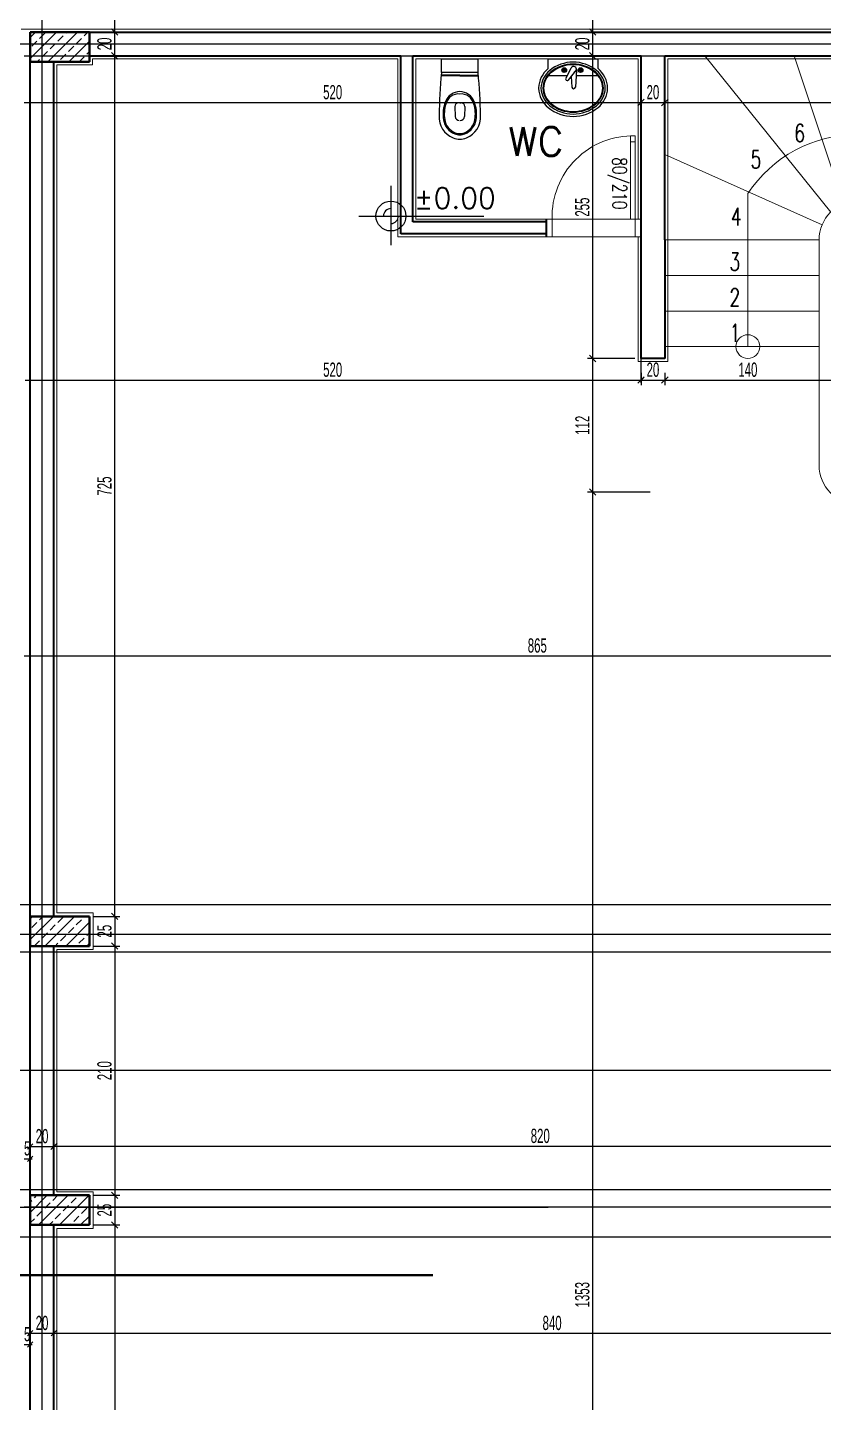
# Model space of a CAD drawing. Header units: inches. Extents: x -7543 to -822, y 102837 to 190349.
# Drawn here: x -834.8094 to -834.6752, y 102836.8968 to 102837.1285 of the extents above; entities that cross this region are included whole.
import ezdxf
from ezdxf.enums import TextEntityAlignment as Align

# ---------------------------------------------------------------- set-up
doc = ezdxf.new("R2010")
doc.units = ezdxf.units.IN
doc.header["$MEASUREMENT"] = 0
doc.linetypes.add('DASHDOTX2', pattern=[2, 1, -0.5, 0, -0.5])
doc.linetypes.add('DASHED', pattern=[19.049999999999997, 12.7, -6.35])
doc.layers.get('0').update_dxf_attribs({"lineweight": 25})
doc.layers.get('Defpoints').update_dxf_attribs({"lineweight": 25})
for name, color, linetype, lineweight in [('AKS', 1, 'Continuous', 25), ('ICOL', 55, 'Continuous', 25), ('KESİT', 7, 'Continuous', 40), ('KOLON', 2, 'Continuous', 40), ('SIVA', 150, 'Continuous', 15), ('TARAMA', 8, 'Continuous', 25), ('YAZI', 7, 'Continuous', 25)]:
    doc.layers.add(name, color=color, linetype=linetype, lineweight=lineweight)
for name, color, linetype, lineweight, true_color in [('DUVAR', 7, 'Continuous', 35, 0xfc4642), ('KAPI', 7, 'Continuous', 18, 0xffb360), ('MERDİVEN', 7, 'Continuous', 20, 0x16c244), ('TEFRİŞ', 7, 'Continuous', 25, 0x78462c)]:
    doc.layers.add(name, color=color, linetype=linetype, lineweight=lineweight, true_color=true_color)
doc.styles.add('OLCU', font='tromand.shx', dxfattribs={"width": 0.6, "height": 12})
doc.styles.add('st1', font='romandtw.shx', dxfattribs={"width": 0.7, "height": 40})
doc.styles.add('TXTX', font='TXTX')
doc.styles.add('ÖLÇÜ', font='simplex.shx')

# ---------------------------------------------------------------- blocks, each defined once
blk = doc.blocks.new('D')
at = {"layer": 'ICOL'}
for p, q in [((2.828427124746668, 2.828427124748032), (-2.82842712474303, -2.828427124744394)), ((0, 3.000000000002046), (0, -25))]:
    blk.add_line(p, q, dxfattribs=at)
blk = doc.blocks.new('E')
at = {"layer": 'ICOL'}
for p, q in [((0, -3.000000000002046), (0, 25)), ((-2.828427124746668, -2.828427124748032), (2.82842712474303, 2.828427124744394))]:
    blk.add_line(p, q, dxfattribs=at)
blk = doc.blocks.new('_Oblique')
at = {"color": 0, "linetype": 'ByBlock', "lineweight": -2}
blk.add_line((-0.5, -0.5), (0.5, 0.5), dxfattribs=at)

msp = doc.modelspace()

# ---------------------------------------------------------------- linework, layer by layer
at = {"layer": 'AKS', "linetype": 'DASHDOTX2', "ltscale": 10}
for p, q in [((-834.8069986402784, 102836.7393893207), (-834.8069986402784, 102837.2368060545)), ((-835.0643006486678, 102837.1256839999), (-834.6299986402781, 102837.1256839999)), ((-835.0643006486678, 102836.9806839998), (-834.4019986402782, 102836.9806839998)), ((-835.064476508104, 102836.9756839999), (-834.6349986402781, 102836.9756839999)), ((-835.0643006486678, 102836.9726839999), (-834.6349986402781, 102836.9726839999)), ((-834.6349986402786, 102836.9526839999), (-835.0643006486678, 102836.9526839999)), ((-835.0643006486678, 102836.9326839999), (-834.6349986402781, 102836.9326839999)), ((-835.0645895128837, 102836.9296839999), (-834.721645925948, 102836.9296839999)), ((-834.209450724752, 102836.9296839999), (-834.8099986402781, 102836.9296839999)), ((-835.0643006486678, 102836.9246839999), (-834.6349986402781, 102836.9246839999))]:
    msp.add_line(p, q, dxfattribs=at)
at = {"layer": 'Defpoints', "color": 3}
msp.add_line((-834.8099986402784, 102837.1236839999), (-834.6399986402785, 102837.1236839999), dxfattribs=at)
at = {"layer": 'DUVAR'}
for p, q in [((-834.7989986402786, 102837.1276839999), (-834.6399986402785, 102837.1276839999)), ((-834.7989986402786, 102837.1236839999), (-834.7464982022009, 102837.1236839999)), ((-834.7464982022009, 102837.0936839653), (-834.7464982022009, 102837.1236839999)), ((-834.7444982022009, 102837.0956839653), (-834.7444982022009, 102837.1236839999)), ((-834.7444982022009, 102837.1236839999), (-834.7059986363503, 102837.1236839999)), ((-834.7059986363503, 102837.0726839999), (-834.7059986363503, 102837.1236839999)), ((-834.7019986363503, 102837.0926839999), (-834.7019986363503, 102837.1236839999)), ((-834.7019986363503, 102837.1236839999), (-834.6399986402786, 102837.1236839999)), ((-834.7019986363503, 102837.0926839999), (-834.7019986363503, 102837.1236839999)), ((-834.8089986402786, 102836.9786841785), (-834.8089986402786, 102837.1226841785)), ((-834.8049986402785, 102836.9786841785), (-834.8049986402785, 102837.1226843571)), ((-834.7219977680519, 102837.0956839653), (-834.7444982022009, 102837.0956839653)), ((-834.7219986363502, 102837.0961839653), (-834.7219985768955, 102837.0931839653)), ((-834.7219977680519, 102837.0961839653), (-834.7219977680519, 102837.0931839653)), ((-834.7219977680519, 102837.0936839653), (-834.7464982022009, 102837.0936839653)), ((-834.7019986363503, 102837.0926839999), (-834.7019986363503, 102837.0726839999)), ((-834.7019986363503, 102837.0726839999), (-834.7059986363503, 102837.0726839999)), ((-834.8089986402786, 102836.9316841785), (-834.8089986402786, 102836.9736841785)), ((-834.8049986402785, 102836.9316841785), (-834.8049986402785, 102836.9736841785)), ((-834.8089986402786, 102836.7826841785), (-834.8089986402786, 102836.9266841785)), ((-834.8049986402785, 102836.7826841785), (-834.8049986402785, 102836.9266841785))]:
    msp.add_line(p, q, dxfattribs=at)
at = {"layer": 'ICOL'}
for p, q in [((-834.7947361641085, 102837.1276839999), (-834.7947361641085, 102837.1506847762)), ((-834.714169853963, 102837.1506847762), (-834.714169853963, 102837.1276839999)), ((-834.7947361641085, 102837.1236839999), (-834.7947361641085, 102837.1276839999)), ((-834.714169853963, 102837.1276839999), (-834.714169853963, 102837.1236839999)), ((-834.7947361641085, 102836.9786839999), (-834.7947361641085, 102837.1236839999)), ((-834.714169853963, 102837.1236839999), (-834.714169853963, 102837.0726839999)), ((-834.8099986402786, 102837.1158132017), (-834.7059986363503, 102837.1158132017)), ((-834.7059986363503, 102837.1158132017), (-834.7019986363503, 102837.1158132017)), ((-834.7019986363503, 102837.1158132017), (-834.6369986402785, 102837.1158132017)), ((-834.7481716824648, 102837.1017833206), (-834.7481716824648, 102837.0917797042)), ((-834.7535969832032, 102837.0966893913), (-834.7325322784503, 102837.0966893913)), ((-834.714169853963, 102837.0726839999), (-834.714169853963, 102837.0501840018)), ((-834.8098426402785, 102837.0690546899), (-834.7061546363502, 102837.0690546899)), ((-834.7059986363503, 102837.0690546899), (-834.7019986363503, 102837.0690546899)), ((-834.7019986363503, 102837.0690546899), (-834.6739986363502, 102837.0690546899)), ((-834.714169853963, 102837.0501840018), (-834.714169853963, 102836.7796839999)), ((-834.8099986402785, 102837.0225806511), (-834.6369986402785, 102837.0225806511)), ((-834.7947361641085, 102836.9786839999), (-834.7947361641085, 102836.9736839999)), ((-834.7947361641085, 102836.9736839999), (-834.7947361641085, 102836.9316839999)), ((-834.8099986402785, 102836.9378458129), (-834.8089986402786, 102836.9378458129)), ((-834.8088426402785, 102836.9399024541), (-834.8051546402785, 102836.9399024541)), ((-834.8088426402785, 102836.9378458129), (-834.8086866402786, 102836.9378458129)), ((-834.8049986402785, 102836.939948829), (-834.6409986402786, 102836.939948829)), ((-834.7947361641085, 102836.9316839999), (-834.7947361641085, 102836.9266839999)), ((-834.7947361641085, 102836.9266839999), (-834.7947361641085, 102836.7826839999)), ((-834.8088426402785, 102836.9084325916), (-834.8051546402785, 102836.9084325916)), ((-834.8048426402786, 102836.9084325916), (-834.6371546402785, 102836.9084325916)), ((-834.8099986402785, 102836.9065430788), (-834.8089986402786, 102836.9065430788)), ((-834.8088426402785, 102836.9065430788), (-834.8086866402786, 102836.9065430788))]:
    msp.add_line(p, q, dxfattribs=at)
at = {"layer": 'ICOL', "color": 53}
for p, q in [((-834.7906119899562, 102837.1276839999), (-834.7955761641084, 102837.1276839999)), ((-834.7906119899562, 102837.1276839999), (-834.7955761641084, 102837.1276839999)), ((-834.7113949607289, 102837.1276839999), (-834.715009853963, 102837.1276839999)), ((-834.7113949607289, 102837.1276839999), (-834.715009853963, 102837.1276839999)), ((-834.7907409043473, 102837.1236839999), (-834.7955761641084, 102837.1236839999)), ((-834.7907409043473, 102837.1236839999), (-834.7955761641084, 102837.1236839999)), ((-834.7114592451169, 102837.1236839999), (-834.715009853963, 102837.1236839999)), ((-834.7114592451169, 102837.1236839999), (-834.715009853963, 102837.1236839999)), ((-834.7059986363503, 102837.1178846881), (-834.7059986363503, 102837.1166532017)), ((-834.7059986363503, 102837.1178846881), (-834.7059986363503, 102837.1166532017)), ((-834.7019986363503, 102837.1180123848), (-834.7019986363503, 102837.1166532017)), ((-834.7019986363503, 102837.1180123848), (-834.7019986363503, 102837.1166532017)), ((-834.7070737365182, 102837.0726839999), (-834.715009853963, 102837.0726839999)), ((-834.7070737365182, 102837.0726839999), (-834.715009853963, 102837.0726839999)), ((-834.7059986363503, 102837.0702839999), (-834.7059986363503, 102837.0682146899)), ((-834.7019986363503, 102837.0702839999), (-834.7019986363503, 102837.0682146899)), ((-834.7019986363503, 102837.0702839999), (-834.7019986363503, 102837.0682146899)), ((-834.7044647533007, 102837.0501840018), (-834.715009853963, 102837.0501840018)), ((-834.7044647533007, 102837.0501840018), (-834.715009853963, 102837.0501840018)), ((-834.7983474021935, 102836.9786839999), (-834.7938961641084, 102836.9786839999)), ((-834.7983474021935, 102836.9786839999), (-834.7938961641084, 102836.9786839999)), ((-834.7983474021935, 102836.9736839999), (-834.7938961641084, 102836.9736839999)), ((-834.7983474021935, 102836.9736839999), (-834.7938961641084, 102836.9736839999)), ((-834.8049986402785, 102836.9347053016), (-834.8049986402785, 102836.940788829)), ((-834.7983474021935, 102836.9316839999), (-834.7938961641084, 102836.9316839999)), ((-834.7983474021935, 102836.9316839999), (-834.7938961641084, 102836.9316839999)), ((-834.7983474021935, 102836.9266839999), (-834.7938961641084, 102836.9266839999)), ((-834.7983474021935, 102836.9266839999), (-834.7938961641084, 102836.9266839999))]:
    msp.add_line(p, q, dxfattribs=at)
at = {"layer": 'ICOL'}
msp.add_circle((-834.7481716824648, 102837.0966893913), 0.00252, dxfattribs=at)
for radius, start, end in [(0.001260000000003493, 90, 180), (0.001259999999997672, 270, 0)]:
    msp.add_arc((-834.7481716824648, 102837.0966893913), radius, start, end, dxfattribs=at)
at = {"layer": 'KAPI'}
for p, q in [((-834.7069986363502, 102837.1101839653), (-834.7077986363503, 102837.1101839653)), ((-834.7077986363503, 102837.1101839653), (-834.7077986363503, 102837.0961839653)), ((-834.7069986363502, 102837.0961839653), (-834.7069986363502, 102837.1101839653)), ((-834.7069986363502, 102837.1091839653), (-834.7077986363503, 102837.1091839653)), ((-834.7219986363502, 102837.0961839653), (-834.7209986363503, 102837.0961839653)), ((-834.7209986363503, 102837.0961839653), (-834.7209986363503, 102837.0931839653)), ((-834.7209986363503, 102837.0961839653), (-834.7077986363503, 102837.0961839653)), ((-834.7077986363503, 102837.0961839653), (-834.7059986363503, 102837.0961839653)), ((-834.7069986363502, 102837.0931839653), (-834.7069986363502, 102837.0961839653)), ((-834.7219986363502, 102837.0931839653), (-834.7209986363503, 102837.0931839653)), ((-834.7209986363503, 102837.0931839653), (-834.7069986363502, 102837.0931839653)), ((-834.7069986363502, 102837.0931839653), (-834.7059986363503, 102837.0931839653))]:
    msp.add_line(p, q, dxfattribs=at)
msp.add_arc((-834.7073986363503, 102837.0965839653), 0.01360588108135887, 88.31531568196584, 181.6846843657614, dxfattribs=at)
at = {"layer": 'KESİT', "linetype": 'DASHED'}
msp.add_line((-834.8535310577649, 102836.9182300089), (-834.7410911085211, 102836.9182300089), dxfattribs=at)
at = {"layer": 'KOLON'}
for p, q in [((-834.7989986402786, 102837.1276841785), (-834.8089986402786, 102837.1276841785)), ((-834.8089986402786, 102837.1276841785), (-834.8089986402786, 102837.1226841785)), ((-834.7989986402786, 102837.1276839999), (-834.8089986402786, 102837.1276839999)), ((-834.8089986402786, 102837.1276839999), (-834.8089986402786, 102837.1226839999)), ((-834.7989986402786, 102837.1226841785), (-834.7989986402786, 102837.1276841785)), ((-834.7989986402786, 102837.1226839999), (-834.7989986402786, 102837.1276839999)), ((-834.8089986402786, 102837.1226841785), (-834.7989986402786, 102837.1226841785)), ((-834.8089986402786, 102837.1226839999), (-834.7989986402786, 102837.1226839999)), ((-834.7989986402786, 102836.9786839999), (-834.8089986402786, 102836.9786839999)), ((-834.8089986402786, 102836.9786839999), (-834.8089986402786, 102836.9736839999)), ((-834.7989986402786, 102836.9736839999), (-834.7989986402786, 102836.9786839999)), ((-834.8089986402786, 102836.9736839999), (-834.7989986402786, 102836.9736839999)), ((-834.7989986402786, 102836.9316839999), (-834.8089986402786, 102836.9316839999)), ((-834.8089986402786, 102836.9316839999), (-834.8089986402786, 102836.9266839999)), ((-834.7989986402786, 102836.9266839999), (-834.7989986402786, 102836.9316839999)), ((-834.8089986402786, 102836.9266839999), (-834.7989986402786, 102836.9266839999))]:
    msp.add_line(p, q, dxfattribs=at)
at = {"layer": 'MERDİVEN'}
for p, q in [((-834.6740223465669, 102837.0973515515), (-834.6952311070232, 102837.1236839999)), ((-834.6718553573525, 102837.0987417098), (-834.6802135284428, 102837.1236839999)), ((-834.6754851511968, 102837.0952161211), (-834.7019986363503, 102837.1070820052)), ((-834.6879986363502, 102837.0746839998), (-834.6879986363502, 102837.1004874319)), ((-834.6759986363502, 102837.0926839999), (-834.7019986363503, 102837.0926839999)), ((-834.6759986363502, 102837.0546839999), (-834.6759986363502, 102837.0926839999)), ((-834.6759986363502, 102837.0866839998), (-834.7019986363503, 102837.0866839998)), ((-834.6759986363502, 102837.0806839999), (-834.7019986363503, 102837.0806839999)), ((-834.6759986363502, 102837.0746839998), (-834.7019986363503, 102837.0746839998))]:
    msp.add_line(p, q, dxfattribs=at)
msp.add_circle((-834.6879986363502, 102837.0746839998), 0.002, dxfattribs=at)
for centre, radius, start, end in [((-834.6694986383144, 102837.0882562905), 0.02217770836933027, 33.47039912635415, 146.5296008736458), ((-834.6694986383144, 102837.0926839999), 0.006499998035860125, 0, 180), ((-834.6694986383144, 102837.0546839999), 0.006499998035858153, 180, 0)]:
    msp.add_arc(centre, radius, start, end, dxfattribs=at)
at = {"layer": 'SIVA'}
for p, q in [((-834.6394986402786, 102837.1281839999), (-834.8104986402786, 102837.1281839999)), ((-834.7984986402785, 102837.1231839999), (-834.746998202201, 102837.1231839999)), ((-834.7984986402785, 102837.1231839999), (-834.7984986402785, 102837.1221839999)), ((-834.746998202201, 102837.1231839999), (-834.746998202201, 102837.0931839653)), ((-834.7439982022009, 102837.0961839653), (-834.7439982022009, 102837.1231839999)), ((-834.7439982022009, 102837.1231839999), (-834.7064986363503, 102837.1231839999)), ((-834.7064986363503, 102837.1231839999), (-834.7064986363503, 102837.0961839653)), ((-834.7014986363503, 102837.0926839999), (-834.7014986363503, 102837.1231839999)), ((-834.7014986363503, 102837.1231839999), (-834.6404986402786, 102837.1231839999)), ((-834.8044986402786, 102836.9792839999), (-834.8044986402786, 102837.1221839999)), ((-834.8044986402786, 102837.1221839999), (-834.7984986402785, 102837.1221839999)), ((-834.7219977680519, 102837.0961839653), (-834.7439982022009, 102837.0961839653)), ((-834.746998202201, 102837.0931839653), (-834.7219977680519, 102837.0931839653)), ((-834.7064986363503, 102837.0931839653), (-834.7064986363503, 102837.0721839999)), ((-834.7014986363503, 102837.0721839999), (-834.7014986363503, 102837.0926839999)), ((-834.7064986363503, 102837.0721839999), (-834.7014986363503, 102837.0721839999)), ((-834.7983986402785, 102836.9792839999), (-834.8044986402786, 102836.9792839999)), ((-834.7983986402785, 102836.9730839999), (-834.7983986402785, 102836.9792839999)), ((-834.8044986402786, 102836.9730839999), (-834.7983986402785, 102836.9730839999)), ((-834.8044986402786, 102836.9322839998), (-834.8044986402786, 102836.9730839999)), ((-834.7983986402785, 102836.9322839998), (-834.8044986402786, 102836.9322839998)), ((-834.7983986402785, 102836.9260839999), (-834.7983986402785, 102836.9322839998)), ((-834.8044986402786, 102836.9260839999), (-834.7983986402785, 102836.9260839999)), ((-834.8044986402786, 102836.7832839999), (-834.8044986402786, 102836.9260839999))]:
    msp.add_line(p, q, dxfattribs=at)
at = {"layer": 'TARAMA'}
for p, q in [((-834.8089986402786, 102837.1267856806), (-834.8081003210066, 102837.1276839999)), ((-834.8089986402786, 102837.1232501467), (-834.8045647871006, 102837.1276839999)), ((-834.8087317207845, 102837.1252848331), (-834.807847837308, 102837.1261687166)), ((-834.8074058955698, 102837.1266106583), (-834.8065220120934, 102837.1274945418)), ((-834.806029074568, 102837.1226841785), (-834.8010292531947, 102837.1276839999)), ((-834.8056381286169, 102837.1248428914), (-834.8047542451404, 102837.1257267749)), ((-834.8043123034022, 102837.1261687166), (-834.8034284199257, 102837.1270526001)), ((-834.8029864781874, 102837.1274945418), (-834.8027970201506, 102837.1276839999)), ((-834.802493540662, 102837.1226841785), (-834.7989986402786, 102837.1261790789)), ((-834.8012187112345, 102837.1257267749), (-834.800334827758, 102837.1266106583)), ((-834.7998928860197, 102837.1270526001), (-834.7992614862446, 102837.1276839999)), ((-834.8069639538317, 102837.1235170662), (-834.8060800703552, 102837.1244009497)), ((-834.8038703616639, 102837.1230751244), (-834.8029864781874, 102837.1239590079)), ((-834.8025445364492, 102837.1244009497), (-834.8016606529727, 102837.1252848331)), ((-834.800725773712, 102837.1226841785), (-834.7998928860197, 102837.1235170662)), ((-834.7994509442815, 102837.1239590079), (-834.7989986402786, 102837.1244113119)), ((-834.8077968415239, 102837.1226841785), (-834.8074058955698, 102837.1230751244)), ((-834.8089986402786, 102836.9782932565), (-834.8086078969576, 102836.9786839999)), ((-834.8089986402786, 102836.9747577226), (-834.8050723630516, 102836.9786839999)), ((-834.8087317207845, 102836.9767924091), (-834.807847837308, 102836.9776762926)), ((-834.8074058955698, 102836.9781182343), (-834.8068401300076, 102836.9786839999)), ((-834.8065368291457, 102836.9736839999), (-834.8015368291457, 102836.9786839999)), ((-834.8056381286169, 102836.9763504673), (-834.8047542451404, 102836.9772343508)), ((-834.8043123034022, 102836.9776762926), (-834.8034284199257, 102836.978560176)), ((-834.8030012952397, 102836.9736839999), (-834.7989986402786, 102836.9776866548)), ((-834.8012187112345, 102836.9772343508), (-834.800334827758, 102836.9781182343)), ((-834.7998928860197, 102836.978560176), (-834.7997690621958, 102836.9786839999)), ((-834.8069639538317, 102836.9750246421), (-834.8060800703552, 102836.9759085256)), ((-834.8038703616639, 102836.9745827004), (-834.8029864781874, 102836.9754665839)), ((-834.8025445364492, 102836.9759085256), (-834.8016606529727, 102836.9767924091)), ((-834.8007767694962, 102836.9741407587), (-834.7998928860197, 102836.9750246421)), ((-834.7994509442815, 102836.9754665839), (-834.7989986402786, 102836.9759188879)), ((-834.8082897790463, 102836.9736988169), (-834.8074058955698, 102836.9745827004)), ((-834.8047690621956, 102836.9736839999), (-834.8043123034022, 102836.9741407587)), ((-834.8012335282898, 102836.9736839999), (-834.8012187112345, 102836.9736988169)), ((-834.7994657613339, 102836.9736839999), (-834.7989986402786, 102836.9741511209)), ((-834.8089986402786, 102836.9287957818), (-834.8061104222743, 102836.9316839999)), ((-834.8082897790463, 102836.93127241), (-834.8078781892302, 102836.9316839999)), ((-834.8075748883683, 102836.9266839999), (-834.8025748883683, 102836.9316839999)), ((-834.8051961868787, 102836.9308304683), (-834.8043426553243, 102836.9316839999)), ((-834.8040393544625, 102836.9266839999), (-834.7990393544624, 102836.9316839999)), ((-834.802102594711, 102836.9303885266), (-834.8012187112345, 102836.93127241)), ((-834.8089986402786, 102836.9305635488), (-834.8087317207845, 102836.9308304683)), ((-834.807847837308, 102836.9281788179), (-834.8069639538315, 102836.9290627014)), ((-834.8065220120934, 102836.9295046431), (-834.8056381286169, 102836.9303885266)), ((-834.8047542451404, 102836.9277368761), (-834.8038703616639, 102836.9286207596)), ((-834.8034284199257, 102836.9290627014), (-834.8025445364492, 102836.9299465848)), ((-834.800334827758, 102836.9286207596), (-834.7994509442815, 102836.9295046431)), ((-834.7990090025432, 102836.9299465848), (-834.7989986402786, 102836.9299569471)), ((-834.8089986402786, 102836.9270280149), (-834.8082897790463, 102836.9277368761)), ((-834.8058071214184, 102836.9266839999), (-834.8051961868787, 102836.9272949344)), ((-834.8022715875125, 102836.9266839999), (-834.802102594711, 102836.9268529926)), ((-834.8016606529727, 102836.9272949344), (-834.8007767694962, 102836.9281788179)), ((-834.8005038205565, 102836.9266839999), (-834.7989986402786, 102836.9281891801))]:
    msp.add_line(p, q, dxfattribs=at)
at = {"layer": 'TEFRİŞ'}
for p, q in [((-834.7396601858474, 102837.1231839999), (-834.7334601858473, 102837.1231839999)), ((-834.7396601858471, 102837.1208467055), (-834.7396601858474, 102837.1231839999)), ((-834.7334601858472, 102837.1208467055), (-834.7334601858473, 102837.1231839999)), ((-834.7216577027956, 102837.1231839999), (-834.7132582444319, 102837.1231839999)), ((-834.7216577027955, 102837.1215239272), (-834.7216577027956, 102837.1231839999)), ((-834.7132582444319, 102837.1215239272), (-834.7132582444319, 102837.1231839999)), ((-834.7334601858472, 102837.1208467055), (-834.7396601858471, 102837.1208467055)), ((-834.7178463276193, 102837.1215323298), (-834.71874886085, 102837.1198094744)), ((-834.7168944405925, 102837.1213641389), (-834.718320967437, 102837.1195479123)), ((-834.7168907618704, 102837.1212868857), (-834.717080266484, 102837.1184146856)), ((-834.7365601858471, 102837.1204467055), (-834.7396601858471, 102837.1204467055)), ((-834.7365601858471, 102837.1202867055), (-834.7396601858471, 102837.1202867055)), ((-834.7365601858471, 102837.1204467055), (-834.7334601858471, 102837.1204467055)), ((-834.7365601858471, 102837.1202867055), (-834.7334601858471, 102837.1202867055)), ((-834.718500335588, 102837.120283887), (-834.7217071745221, 102837.120283887)), ((-834.7177944508253, 102837.1202174507), (-834.717674266484, 102837.1184146856)), ((-834.7132087727053, 102837.120283887), (-834.7169569386298, 102837.120283887)), ((-834.7373917897064, 102837.115159821), (-834.737341223683, 102837.1134630634)), ((-834.7365601858467, 102837.115777694), (-834.736792055969, 102837.115777694)), ((-834.7365601858467, 102837.115777694), (-834.7363283157244, 102837.115777694)), ((-834.7357285819869, 102837.115159821), (-834.7357791480101, 102837.1134630634))]:
    msp.add_line(p, q, dxfattribs=at)
for centre, radius in [((-834.7189592373227, 102837.1212793653), 0.000396), ((-834.7189543476201, 102837.1212793653), 0.0001231531351216254), ((-834.716208227954, 102837.1212793653), 0.000396), ((-834.7162033576345, 102837.1212832834), 0.0001231531351216254)]:
    msp.add_circle(centre, radius, dxfattribs=at)
for centre, radius, start, end in [((-834.6400707939046, 102837.1117939152), 0.1000000000000007, 174.8060224223766, 178.9681825401925), ((-834.8330495777882, 102837.1117939151), 0.100000000000001, 1.031817459807476, 5.193977577623374), ((-834.7188766238137, 102837.1181022984), 0.004409302000000196, 129.1040001214614, 177.7880000505583), ((-834.7188766238137, 102837.1181022984), 0.004009302000000195, 129.1040001214614, 177.7880000505583), ((-834.7188766238137, 102837.1181022984), 0.004009302000000195, 129.1040001214614, 177.7880000505583), ((-834.7188766238137, 102837.1181022984), 0.003692501999999998, 129.0919999327343, 177.7880000505583), ((-834.7188766238137, 102837.1181022984), 0.003573702000000159, 129.0879999532143, 177.7149999711971), ((-834.7174579736137, 102837.116379936), 0.006240643199999934, 90, 129.2370000193347), ((-834.7174579736137, 102837.116379936), 0.005923843199999931, 90, 129.2370000193347), ((-834.7174579736137, 102837.116379936), 0.005805043200000025, 90, 129.2370000193347), ((-834.7191546031356, 102837.1211670216), 0.0002276512857357263, 59.44757169635704, 150.4297510106238), ((-834.7191546031356, 102837.121391709), 0.0002276512857288755, 209.5702489893762, 300.552428303643), ((-834.7188420039157, 102837.1214773653), 0.0002276512858432555, 119.5702491637003, 210.1375237861861), ((-834.7188420039158, 102837.1210813653), 0.0002276512857533367, 149.8624762138139, 240.4297508362997), ((-834.7190666913245, 102837.1214773653), 0.0002276512857726221, 330.9566692286438, 60.42975083629976), ((-834.7190666913244, 102837.1210813653), 0.0002276512857288755, 299.5702491637002, 29.04333077135618), ((-834.7187586031357, 102837.1211670216), 0.0002276512857511511, 29.57024898937614, 118.625399591624), ((-834.7187586031357, 102837.121391709), 0.0002276512857418904, 241.374600408376, 330.4297510106239), ((-834.7173772768367, 102837.1213814842), 0.000495000000000001, 284.1124586443228, 163.6036056822805), ((-834.7174579736137, 102837.116379936), 0.006240643199999806, 50.76299998066528, 90), ((-834.7174579736137, 102837.116379936), 0.005923843200000094, 50.76299998066528, 90), ((-834.7174579736137, 102837.116379936), 0.005805043200000022, 50.76299998066528, 90), ((-834.716399082736, 102837.1211670216), 0.0002276512857288755, 61.37460040837602, 150.4297510106238), ((-834.716399082736, 102837.121391709), 0.0002276512857541603, 209.5702489893762, 298.625399591624), ((-834.7160909945471, 102837.1214773653), 0.0002276512857726221, 119.5702491637003, 209.0433307713562), ((-834.7160909945471, 102837.1210813653), 0.0002276512857162366, 150.9566692286438, 240.4297508362997), ((-834.7163156819558, 102837.1214773653), 0.0002276512858558945, 329.8624762138139, 60.42975083629976), ((-834.7163156819558, 102837.1210813653), 0.0002276512857533367, 299.5702491637002, 30.13752378618609), ((-834.7160030827359, 102837.1211670216), 0.0002276512857357263, 29.57024898937614, 120.552428303643), ((-834.7160030827359, 102837.121391709), 0.0002276512857288755, 239.447571696357, 330.4297510106239), ((-834.7160393234137, 102837.1181022984), 0.003573702000000087, 2.285000028802902, 50.91200004678569), ((-834.7160393234137, 102837.1181022984), 0.003692502000000143, 2.211999949441666, 50.90800006726572), ((-834.7160393234137, 102837.1181022984), 0.004009302000000322, 2.211999949441666, 50.89599987853862), ((-834.7160393234137, 102837.1181022984), 0.004009302000000322, 2.211999949441666, 50.89599987853862), ((-834.7160393234137, 102837.1181022984), 0.004409302000000322, 2.211999949441666, 50.89599987853862), ((-834.7184464982855, 102837.1198233342), 0.0003026800512815798, 182.6244994912368, 294.502387392116), ((-834.7365601858467, 102837.1150467055), 0.002600000000000704, 90.00000000651376, 159.4200883354774), ((-834.7367780173917, 102837.1150575163), 0.002200000000000397, 84.31758543884297, 166.8067442497109), ((-834.7365601858467, 102837.1150467055), 0.0026, 20.57991166465998, 90.00000000651376), ((-834.7363423543017, 102837.1150575163), 0.002199999999999919, 13.1932557503188, 95.68241457081486), ((-834.7188766238137, 102837.1183872798), 0.004409302000000044, 182.2119999494416, 230.8959998785386), ((-834.7188766238137, 102837.1183872798), 0.004009302000000044, 182.2119999494416, 230.8959998785386), ((-834.7188766238137, 102837.1183872798), 0.003692502000000143, 182.2119999494416, 230.9080000672657), ((-834.7188766238137, 102837.1183872798), 0.003573702000000365, 182.2850000288029, 230.9120000467857), ((-834.717377266484, 102837.1184146856), 0.0002970000000000001, 180, 0), ((-834.7160393234137, 102837.1183872798), 0.003573702000000159, 309.0879999532143, 357.7149999711971), ((-834.7160393234137, 102837.1183872798), 0.003692501999999998, 309.0919999327343, 357.7880000505583), ((-834.7160393234137, 102837.1183872798), 0.004009302000000195, 309.1040001214614, 357.7880000505583), ((-834.7160393234137, 102837.1183872798), 0.004009302000000195, 309.1040001214614, 357.7880000505583), ((-834.7160393234137, 102837.1183872798), 0.004409302000000196, 309.1040001214614, 357.7880000505583), ((-834.7333771641987, 102837.1138515598), 0.006000000000000269, 159.4200883354774, 189.1280786883051), ((-834.7333771641987, 102837.1138515598), 0.005800000000000227, 162.872687894978, 189.1280786883051), ((-834.736792055969, 102837.115177694), 0.0006000000000001178, 90.00000000651376, 181.7069985589078), ((-834.7363283157243, 102837.115177694), 0.0006000000000000001, 358.2930014410923, 90.00000000651376), ((-834.7397432074944, 102837.1138515598), 0.00580000000000038, 350.8719213117155, 17.1273121050987), ((-834.7397432074944, 102837.1138515598), 0.005999999999999987, 350.8719213117155, 20.57991166465998), ((-834.7174579736137, 102837.1201096224), 0.006640663000000026, 230.7629999806653, 270), ((-834.7174579736137, 102837.1201096224), 0.006240663000000026, 230.7629999806653, 270), ((-834.7174579736137, 102837.1201096224), 0.005923862999999955, 230.7629999806653, 270), ((-834.7174579736137, 102837.1201096224), 0.005805062999999882, 230.7629999806653, 270), ((-834.7174579736137, 102837.1201096224), 0.005805043200000025, 270, 309.2370000193347), ((-834.7174579736137, 102837.1201096224), 0.005923843199999931, 270, 309.2370000193347), ((-834.7174579736137, 102837.1201096224), 0.006240643200000211, 270, 309.2370000193347), ((-834.7174579736137, 102837.1201096224), 0.006240643200000211, 270, 309.2370000193347), ((-834.7174579736137, 102837.1201096224), 0.006640643200000212, 270, 309.2370000193347), ((-834.7362601858465, 102837.1133883253), 0.003800000000000321, 176.8871025153431, 247.9756871918327), ((-834.7362601858465, 102837.1133883253), 0.003080000000000259, 189.1280786883051, 247.9756871918327), ((-834.7362601858465, 102837.1133883253), 0.002880000000000237, 189.1280786883051, 247.9756871918327), ((-834.7366415343225, 102837.1134839152), 0.0007000000000000001, 181.7069985589078, 270.0000000065137), ((-834.7364788373706, 102837.1134839152), 0.0007000000000007363, 270.0000000065137, 358.2930014410923), ((-834.7368601858466, 102837.1133883253), 0.002880000000000015, 292.0243128190835, 350.8719213117155), ((-834.7368601858466, 102837.1133883253), 0.003080000000000055, 292.0243128190835, 350.8719213117155), ((-834.7368601858466, 102837.1133883253), 0.003800000000000387, 292.0243128190835, 3.112897484656834), ((-834.7365601858464, 102837.1126467055), 0.003, 247.9756871918327, 270.0000000065137), ((-834.7365601858464, 102837.1126467055), 0.002279999999998836, 247.9756871918327, 270.0000000065137), ((-834.7365601858464, 102837.1126467055), 0.002079999999998836, 247.9756871918327, 270.0000000065137), ((-834.7365601858464, 102837.1126467055), 0.002079999999999601, 270.0000000065137, 292.0243128190835), ((-834.7365601858464, 102837.1126467055), 0.002280000000000032, 270.0000000065137, 292.0243128190835), ((-834.7365601858464, 102837.1126467055), 0.002999999999999686, 270.0000000065137, 292.0243128190835)]:
    msp.add_arc(centre, radius, start, end, dxfattribs=at)

# ---------------------------------------------------------------- block references
at = {"layer": 'ICOL'}
for name, p, xscale, yscale, zscale, rotation in [('_Oblique', (-834.7947361641085, 102837.1276839999), 0.001080000001820736, 0.001080000001820736, 0.001080000001820736, 270), ('_Oblique', (-834.7947361641085, 102837.1276839999), 0.001080000001820736, 0.001080000001820736, 0.001080000001820736, 90), ('_Oblique', (-834.714169853963, 102837.1276839999), 0.001080000001820736, 0.001080000001820736, 0.001080000001820736, 90), ('_Oblique', (-834.714169853963, 102837.1276839999), 0.001080000001820736, 0.001080000001820736, 0.001080000001820736, 270), ('_Oblique', (-834.7947361641085, 102837.1236839999), 0.001080000001820736, 0.001080000001820736, 0.001080000001820736, 270), ('_Oblique', (-834.7947361641085, 102837.1236839999), 0.001080000001820736, 0.001080000001820736, 0.001080000001820736, 90), ('_Oblique', (-834.714169853963, 102837.1236839999), 0.001080000001820736, 0.001080000001820736, 0.001080000001820736, 90), ('_Oblique', (-834.714169853963, 102837.1236839999), 0.001080000001820736, 0.001080000001820736, 0.001080000001820736, 270), ('_Oblique', (-834.7059986363503, 102837.1158132017), 0.001080000000001746, 0.001080000000001746, 0.001080000000001746, 180), ('_Oblique', (-834.7019986363503, 102837.1158132017), 0.001080000000001746, 0.001080000000001746, 0.001080000000001746, 180), ('_Oblique', (-834.714169853963, 102837.0726839999), 0.001080000001820736, 0.001080000001820736, 0.001080000001820736, 90), ('_Oblique', (-834.714169853963, 102837.0726839999), 0.001080000001820736, 0.001080000001820736, 0.001080000001820736, 270), ('_Oblique', (-834.7059986363503, 102837.0690546899), 0.001080000000001746, 0.001080000000001746, 0.001080000000001746, 180), ('_Oblique', (-834.7019986363503, 102837.0690546899), 0.001080000000001746, 0.001080000000001746, 0.001080000000001746, 180), ('_Oblique', (-834.714169853963, 102837.0501840018), 0.001080000001820736, 0.001080000001820736, 0.001080000001820736, 90), ('_Oblique', (-834.714169853963, 102837.0501840018), 0.001080000001820736, 0.001080000001820736, 0.001080000001820736, 270), ('_Oblique', (-834.7947361641085, 102836.9786839999), 0.001080000001820736, 0.001080000001820736, 0.001080000001820736, 270), ('_Oblique', (-834.7947361641085, 102836.9786839999), 0.001080000001820736, 0.001080000001820736, 0.001080000001820736, 90), ('_Oblique', (-834.7947361641085, 102836.9736839999), 0.001080000001820736, 0.001080000001820736, 0.001080000001820736, 90), ('_Oblique', (-834.7947361641085, 102836.9736839999), 0.001080000001820736, 0.001080000001820736, 0.001080000001820736, 270), ('D', (-834.8089986402786, 102836.9399024541), 0.0001559999999471984, 0.0001559999999471984, 0.0001559999999471984, 180), ('_Oblique', (-834.8049986402785, 102836.939948829), 0.001080000000001746, 0.001080000000001746, 0.001080000000001746, 180), ('E', (-834.8089986402786, 102836.9378458129), 0.0001559999999471984, 0.0001559999999471984, 0.0001559999999471984, 180), ('_Oblique', (-834.7947361641085, 102836.9316839999), 0.001080000001820736, 0.001080000001820736, 0.001080000001820736, 90), ('_Oblique', (-834.7947361641085, 102836.9316839999), 0.001080000001820736, 0.001080000001820736, 0.001080000001820736, 270), ('_Oblique', (-834.7947361641085, 102836.9266839999), 0.001080000001820736, 0.001080000001820736, 0.001080000001820736, 90), ('_Oblique', (-834.7947361641085, 102836.9266839999), 0.001080000001820736, 0.001080000001820736, 0.001080000001820736, 270), ('D', (-834.8089986402786, 102836.9084325916), 0.0001559999999471984, 0.0001559999999471984, 0.0001559999999471984, 180), ('D', (-834.8049986402785, 102836.9084325916), 0.0001559999999471984, 0.0001559999999471984, 0.0001559999999471984, 180), ('E', (-834.8089986402786, 102836.9065430788), 0.0001559999999471984, 0.0001559999999471984, 0.0001559999999471984, 180)]:
    msp.add_blockref(name, p, dxfattribs=dict(at, xscale=xscale, yscale=yscale, zscale=zscale, rotation=rotation))
for name, p, xscale, yscale, zscale in [('_Oblique', (-834.7059986363503, 102837.1158132017), 0.001080000000001746, 0.001080000000001746, 0.001080000000001746), ('_Oblique', (-834.7019986363503, 102837.1158132017), 0.001080000000001746, 0.001080000000001746, 0.001080000000001746), ('E', (-834.7059986363503, 102837.0690546899), 0.0001559999999471984, 0.0001559999999471984, 0.0001559999999471984), ('_Oblique', (-834.7019986363503, 102837.0690546899), 0.001080000000001746, 0.001080000000001746, 0.001080000000001746), ('E', (-834.8049986402785, 102836.9399024541), 0.0001559999999471984, 0.0001559999999471984, 0.0001559999999471984), ('E', (-834.8049986402785, 102836.9084325916), 0.0001559999999471984, 0.0001559999999471984, 0.0001559999999471984)]:
    msp.add_blockref(name, p, dxfattribs=dict(at, xscale=xscale, yscale=yscale, zscale=zscale))

# ---------------------------------------------------------------- texts
at = {"layer": 'ICOL', "char_height": 0.0024, "attachment_point": 5, "rotation": 90, "style": 'OLCU'}
for s, insert in [('\\A1;20', (-834.7964641641084, 102837.1256839999)), ('\\A1;20', (-834.715897853963, 102837.1256839999)), ('\\A1;255', (-834.715897853963, 102837.0981839999)), ('\\A1;112', (-834.715897853963, 102837.0614340008)), ('\\A1;725', (-834.7964641641084, 102837.0511839999)), ('\\A1;25', (-834.7964641641084, 102836.9761839999)), ('\\A1;210', (-834.7964641641084, 102836.9526839999)), ('\\A1;25', (-834.7964641641084, 102836.9291839999)), ('\\A1;1353', (-834.715897853963, 102836.9149340008))]:
    msp.add_mtext(s, dxfattribs=dict(at, insert=insert))
at = {"layer": 'ICOL', "char_height": 0.0024, "attachment_point": 5, "style": 'OLCU'}
for s, insert in [('\\A1;520', (-834.7579986383145, 102837.1175412017)), ('\\A1;20', (-834.7039986363502, 102837.1175412017)), ('\\A1;520', (-834.7579986383143, 102837.0707826899)), ('\\A1;20', (-834.7039986363502, 102837.0707826899)), ('\\A1;140', (-834.6879986363502, 102837.0707826899)), ('\\A1;865', (-834.7234986402785, 102837.0243086511)), ('\\A1;20', (-834.8069986402785, 102836.9416304541)), ('\\A1;820', (-834.7229986402785, 102836.941676829)), ('\\A1;5', (-834.8094986402785, 102836.9395738129)), ('\\A1;20', (-834.8069986402785, 102836.9101605916)), ('\\A1;840', (-834.7209986402786, 102836.9101605916)), ('\\A1;5', (-834.8094986402785, 102836.9082710788))]:
    msp.add_mtext(s, dxfattribs=dict(at, insert=insert))
at = {"layer": 'ICOL', "style": 'ÖLÇÜ'}
msp.add_attdef('%%P0.00', text='%%p0.00', height=0.003500000000000001, dxfattribs=at).set_placement((-834.7373891299908, 102837.0979537171), align=Align.CENTER)
at = {"layer": 'KAPI', "style": 'st1', "width": 0.7}
msp.add_text('80/210', height=0.0024, rotation=270, dxfattribs=at).set_placement((-834.7108205468885, 102837.1065719402))
at = {"layer": 'YAZI', "style": 'TXTX'}
msp.add_text('WC', height=0.0048, dxfattribs=at).set_placement((-834.7283552295276, 102837.1068417646))
at = {"layer": 'YAZI', "style": 'st1', "width": 0.7}
for s, p in [('6', (-834.6801646759395, 102837.1091697445)), ('5', (-834.6875435007871, 102837.1047257653)), ('4', (-834.6908528776486, 102837.0950785159)), ('3', (-834.6910957639559, 102837.0874844491)), ('2', (-834.6910957639559, 102837.0814844491)), ('1', (-834.6910957639559, 102837.0754844491))]:
    msp.add_text(s, height=0.002999999999999999, dxfattribs=at).set_placement(p)

doc.saveas('drawing.dxf')
